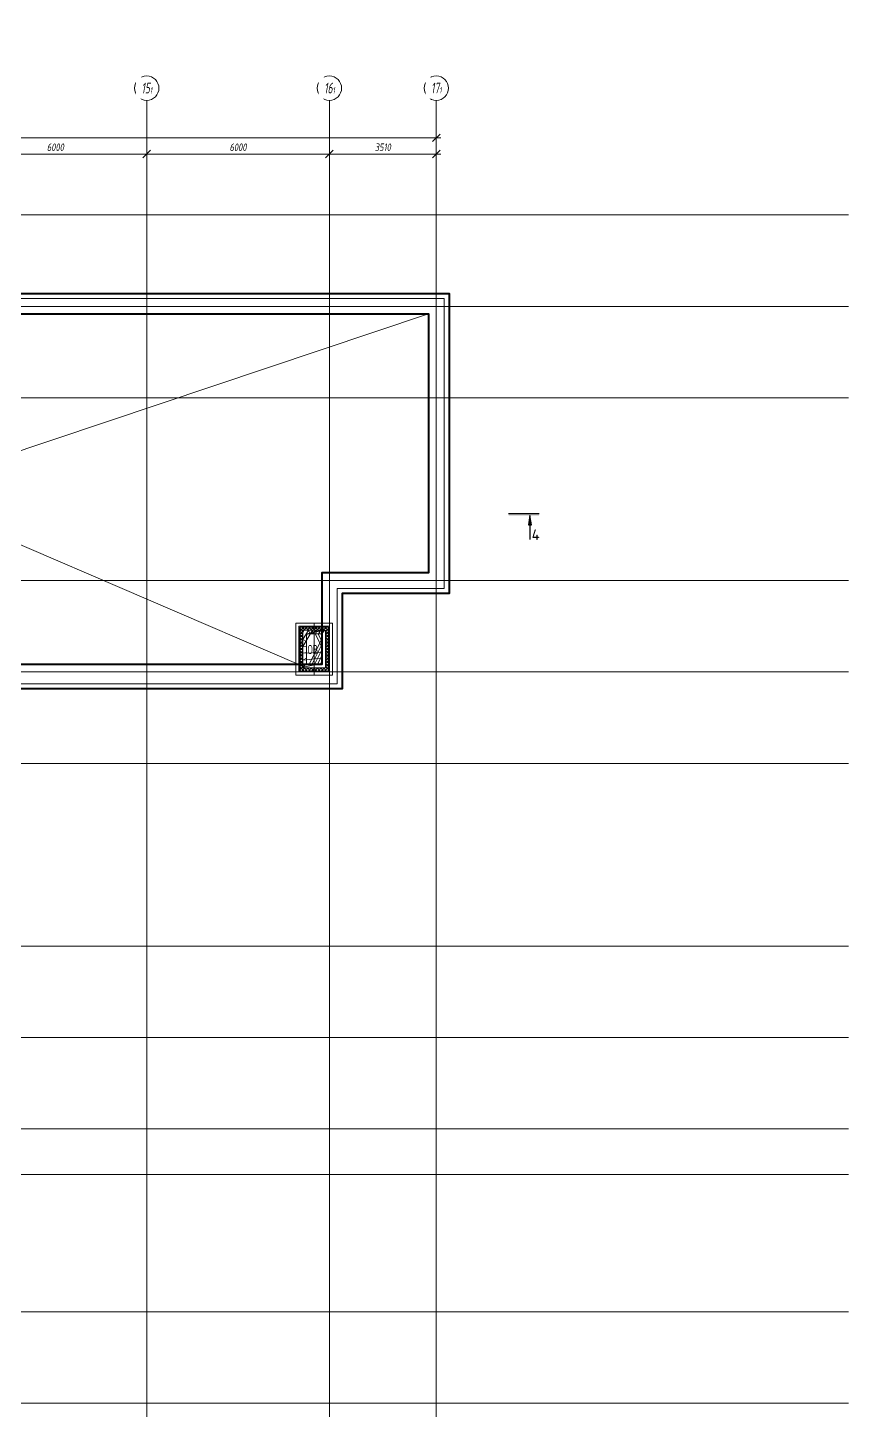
# Model space of a CAD drawing. Extents: x -96705 to 1864084, y -482104 to 235.
# Drawn here: x 1242973 to 1269928, y -119588 to -74203 of the extents above; entities that cross this region are included whole.
import ezdxf
from ezdxf import colors
from ezdxf.entities.mleader import LeaderData, LeaderLine
from ezdxf.math import Vec2, Vec3

# ---------------------------------------------------------------- set-up
doc = ezdxf.new("R2010")
doc.units = 0
doc.header["$LTSCALE"] = 100
doc.header["$PDMODE"] = 1
doc.header["$PDSIZE"] = 200
for name, pattern in [('ACAD_ISO02W100', [15, 12, -3]), ('CENTER', [2, 1.25, -0.25, 0.25, -0.25]), ('HIDDEN', [6, 4, -2])]:
    doc.linetypes.add(name, pattern=pattern)
doc.layers.get('Defpoints').update_dxf_attribs({"color": 42})
for name, color, linetype, lineweight in [('!!!_АР_отделка', 92, 'Continuous', 13), ('!!!_АР_перегородки блоки', 7, 'Continuous', 5), ('АР_Навесной фасад', 5, 'Continuous', 5), ('АР_Оси', 193, 'Continuous', 9), ('АР_Оси размеры', 164, 'Continuous', 9), ('АР_Отметки', 250, 'Continuous', 15), ('АР_Разрезы', 175, 'Continuous', 9), ('АР_тонкая линия', 250, 'Continuous', 0), ('перекр 0.3', 181, 'Continuous', 30), ('пунктир', 251, 'Continuous', 13)]:
    doc.layers.add(name, color=color, linetype=linetype, lineweight=lineweight)
doc.layers.add('АР_Отверстия', color=251, linetype='Continuous')
doc.layers.add('Тонкая', color=7, linetype='Continuous')
doc.layers.get('Тонкая').off()
doc.styles.add('ICOCPEUR', font='isocpeur.ttf')
doc.styles.add('ISOCPEUR', font='isocpeui.ttf', dxfattribs={"height": 250})
doc.styles.add('METRO-STYLE', font='isocpeur.ttf', dxfattribs={"width": 0.9, "oblique": 15})
doc.styles.add('ГОСТ 2.304', font='CS_Gost2304.shx', dxfattribs={"oblique": 10})
doc.dimstyles.new('СПДС', dxfattribs={"dimscale": 100, "dimtxt": 2.5, "dimasz": 2.5, "dimexe": 2, "dimexo": 0.625, "dimgap": 1, "dimtad": 1, "dimdec": 0, "dimrnd": 5, "dimtxsty": 'ГОСТ 2.304', "dimblk": 'OBLIQUE', "dimblk1": 'OBLIQUE', "dimblk2": 'OBLIQUE', "dimcen": 2.5, "dimdle": 2, "dimadec": 0, "dimazin": 2, "dimtfac": 0.75, "dimtdec": 4, "dimtmove": 1, "dimatfit": 3, "dimfxl": 1, "dimtfill": 1, "dimtolj": 1, "dimarcsym": 1})

# ---------------------------------------------------------------- blocks, each defined once
blk = doc.blocks.new('_Oblique')
at = {"color": 0, "linetype": 'ByBlock', "lineweight": -2}
blk.add_line((-0.5, -0.5), (0.5, 0.5), dxfattribs=at)
blk = doc.blocks.new('*D394')
at = {"layer": 'Defpoints', "color": 0, "lineweight": 30, "ltscale": 100, "transparency": 16777216}
for p in [(48125.00000000047, 505.3904434460565), (54125.00000000047, 434.7067221295438), (54125.00000000047, -67.27154659625376)]:
    blk.add_point(p, dxfattribs=at)
at = {"layer": 'АР_Оси размеры', "color": 0, "lineweight": -2, "ltscale": 100, "transparency": 16777216}
for p, q in [((48125.00000000047, 505.3904434460565), (48125.00000000047, -217.2715465962538)), ((54125.00000000047, 434.7067221295438), (54125.00000000047, -217.2715465962538)), ((47975.00000000047, -67.27154659625376), (54275.00000000047, -67.27154659625376))]:
    blk.add_line(p, q, dxfattribs=at)
at = {"layer": 'АР_Оси размеры', "color": 0, "lineweight": -2, "ltscale": 100, "transparency": 16777216, "xscale": 250, "yscale": 250, "zscale": 250, "rotation": 180}
blk.add_blockref('_Oblique', (48125.00000000047, -67.27154659625376), dxfattribs=at)
at = {"layer": 'АР_Оси размеры', "color": 0, "lineweight": -2, "ltscale": 100, "transparency": 16777216, "xscale": 250, "yscale": 250, "zscale": 250}
blk.add_blockref('_Oblique', (54125.00000000047, -67.27154659625376), dxfattribs=at)
at = {"layer": 'АР_Оси размеры', "color": 0, "ltscale": 100, "transparency": 16777216, "insert": (51125.00000000047, 157.7284534037462), "char_height": 250, "attachment_point": 5, "style": 'ГОСТ 2.304'}
blk.add_mtext('\\A1;6000', dxfattribs=at)
blk = doc.blocks.new('*D395')
at = {"layer": 'Defpoints', "color": 0, "lineweight": 30, "ltscale": 100, "transparency": 16777216}
for p in [(54125.00000000047, 434.7067221295438), (60125.00000000035, 433.9178853313788), (60125.00000000035, -67.27154659625376)]:
    blk.add_point(p, dxfattribs=at)
at = {"layer": 'АР_Оси размеры', "color": 0, "lineweight": -2, "ltscale": 100, "transparency": 16777216}
for p, q in [((54125.00000000047, 434.7067221295438), (54125.00000000047, -217.2715465962538)), ((60125.00000000035, 433.9178853313788), (60125.00000000035, -217.2715465962538)), ((53975.00000000047, -67.27154659625376), (60275.00000000035, -67.27154659625376))]:
    blk.add_line(p, q, dxfattribs=at)
at = {"layer": 'АР_Оси размеры', "color": 0, "lineweight": -2, "ltscale": 100, "transparency": 16777216, "xscale": 250, "yscale": 250, "zscale": 250, "rotation": 180}
blk.add_blockref('_Oblique', (54125.00000000047, -67.27154659625376), dxfattribs=at)
at = {"layer": 'АР_Оси размеры', "color": 0, "lineweight": -2, "ltscale": 100, "transparency": 16777216, "xscale": 250, "yscale": 250, "zscale": 250}
blk.add_blockref('_Oblique', (60125.00000000035, -67.27154659625376), dxfattribs=at)
at = {"layer": 'АР_Оси размеры', "color": 0, "ltscale": 100, "transparency": 16777216, "insert": (57125.00000000041, 157.7284534037462), "char_height": 250, "attachment_point": 5, "style": 'ГОСТ 2.304'}
blk.add_mtext('\\A1;6000', dxfattribs=at)
blk = doc.blocks.new('*D396')
at = {"layer": 'Defpoints', "color": 0, "lineweight": 30, "ltscale": 100, "transparency": 16777216}
for p in [(63635.00000000029, 470.9222195422626), (60125.00000000035, 433.9178853313788), (63635.00000000029, -67.27154659625376)]:
    blk.add_point(p, dxfattribs=at)
at = {"layer": 'АР_Оси размеры', "color": 0, "lineweight": -2, "ltscale": 100, "transparency": 16777216}
for p, q in [((63635.00000000029, 470.9222195422626), (63635.00000000029, -217.2715465962538)), ((60125.00000000035, 433.9178853313788), (60125.00000000035, -217.2715465962538)), ((59975.00000000035, -67.27154659625376), (63785.00000000029, -67.27154659625376))]:
    blk.add_line(p, q, dxfattribs=at)
at = {"layer": 'АР_Оси размеры', "color": 0, "lineweight": -2, "ltscale": 100, "transparency": 16777216, "xscale": 250, "yscale": 250, "zscale": 250, "rotation": 180}
blk.add_blockref('_Oblique', (60125.00000000035, -67.27154659625376), dxfattribs=at)
at = {"layer": 'АР_Оси размеры', "color": 0, "lineweight": -2, "ltscale": 100, "transparency": 16777216, "xscale": 250, "yscale": 250, "zscale": 250}
blk.add_blockref('_Oblique', (63635.00000000029, -67.27154659625376), dxfattribs=at)
at = {"layer": 'АР_Оси размеры', "color": 0, "ltscale": 100, "transparency": 16777216, "insert": (61880.00000000032, 157.7284534037462), "char_height": 250, "attachment_point": 5, "style": 'ГОСТ 2.304'}
blk.add_mtext('\\A1;3510', dxfattribs=at)
blk = doc.blocks.new('*D398')
at = {"layer": 'Defpoints', "color": 0, "lineweight": 30, "ltscale": 100, "transparency": 16777216}
for p in [(124.9999999999417, 466.4206828515744), (63635.00000000029, 466.4206828515744), (63635.00000000029, 466.4206828515744)]:
    blk.add_point(p, dxfattribs=at)
at = {"layer": 'АР_Оси размеры', "color": 0, "lineweight": -2, "ltscale": 100, "transparency": 16777216}
for p, q in [((-25.00000000005834, 466.4206828515744), (63785.00000000029, 466.4206828515744)), ((124.9999999999417, 466.4206828515744), (124.9999999999417, 616.4206828515744)), ((63635.00000000029, 466.4206828515744), (63635.00000000029, 616.4206828515744))]:
    blk.add_line(p, q, dxfattribs=at)
at = {"layer": 'АР_Оси размеры', "color": 0, "lineweight": -2, "ltscale": 100, "transparency": 16777216, "xscale": 250, "yscale": 250, "zscale": 250, "rotation": 180}
blk.add_blockref('_Oblique', (124.9999999999417, 466.4206828515744), dxfattribs=at)
at = {"layer": 'АР_Оси размеры', "color": 0, "lineweight": -2, "ltscale": 100, "transparency": 16777216, "xscale": 250, "yscale": 250, "zscale": 250}
blk.add_blockref('_Oblique', (63635.00000000029, 466.4206828515744), dxfattribs=at)
at = {"layer": 'АР_Оси размеры', "color": 0, "ltscale": 100, "transparency": 16777216, "insert": (31880.00000000012, 691.4206828515744), "char_height": 250, "attachment_point": 5, "style": 'ГОСТ 2.304'}
blk.add_mtext('\\A1;63510', dxfattribs=at)
blk = doc.blocks.new('A$C60573c2e')
at = {"layer": 'АР_Разрезы', "ltscale": 100}
h = blk.add_hatch(color=8, dxfattribs=at)
h.dxf.hatch_style = 1
h.paths.add_polyline_path([(65884.12644764117, -9869.419867246179), (65884.12644764117, -9799.419867246179), (66884.12644764117, -9799.419867246179), (66884.12644764117, -9869.419867246179)])
h.paths.add_polyline_path([(66533.84842469252, -10169.86999993457), (66584.12644764117, -9869.419867246179), (66584.12644764117, -10169.86999993457)])
h.paths.add_polyline_path([(66584.12644764117, -10169.86999993457), (66584.12644764117, -9869.419867246179), (66634.40447058983, -10169.86999993457)])
at = {"layer": 'АР_Разрезы', "color": 8, "lineweight": 25, "ltscale": 100}
for p, q in [((65884.12644764117, -9799.419867246179, -2792.354355402168), (66884.12644764117, -9799.419867246179, -2792.354355402168)), ((66584.12644764117, -9869.419867246179, -2792.354355402218), (66533.84842469252, -10169.86999993457, -2792.354355402218)), ((66634.40447058983, -10169.86999993457, -2792.354355402218), (66584.12644764117, -9869.419867246179, -2792.354355402218)), ((66533.84842469252, -10169.86999993457, -2792.354355402218), (66634.40447058983, -10169.86999993457, -2792.354355402218))]:
    blk.add_line(p, q, dxfattribs=at)
at = {"layer": 'АР_Разрезы', "color": 8, "lineweight": 25, "ltscale": 100, "elevation": -2792.354355402218}
blk.add_lwpolyline([(66584.12644764117, -9869.419867246179), (66584.12644764117, -10653.16986724618)], dxfattribs=at)
at = {"layer": 'АР_Разрезы', "color": 8, "lineweight": 25, "ltscale": 100, "insert": (66904.89526570594, -10319.41986724618, -2792.354355402218), "char_height": 350, "width": 583.3333333333333, "attachment_point": 3, "style": 'METRO-STYLE'}
blk.add_mtext('{\\Q0;\\W1;4}', dxfattribs=at)
blk = doc.blocks.new('_DotSmall')
at = {"color": 0, "linetype": 'ByBlock', "const_width": 0.5}
blk.add_lwpolyline([(-0.0625, 0, 1), (0.0625, 0, 1)], format="xyb", close=True, dxfattribs=at)
blk = doc.blocks.new('A$C2a493afe')
at = {"layer": 'АР_Оси размеры', "color": 8, "ltscale": 100}
for base, p1, p2, picture, middle in [((63635.00000000029, 466.4206828515744), (124.9999999999417, 466.4206828515744), (63635.00000000029, 466.4206828515744), '*D398', (31880.00000000012, 691.4206828515744)), ((54125.00000000047, -67.27154659625376), (48125.00000000047, 505.3904434460565), (54125.00000000047, 434.7067221295438), '*D394', (51125.00000000047, 157.7284534037462)), ((63635.00000000029, -67.27154659625376), (60125.00000000035, 433.9178853313788), (63635.00000000029, 470.9222195422626), '*D396', (61880.00000000032, 157.7284534037462)), ((60125.00000000035, -67.27154659625376), (54125.00000000047, 434.7067221295438), (60125.00000000035, 433.9178853313788), '*D395', (57125.00000000041, 157.7284534037462))]:
    dim = blk.add_linear_dim(base=base, p1=p1, p2=p2, dimstyle='СПДС', override={"dimclrd": 8, "dimclre": 8, "dimclrt": 8}, dxfattribs=at)
    dim.commit()
    dim.dimension.update_dxf_attribs({"geometry": picture, "text_midpoint": middle})

msp = doc.modelspace()

# ---------------------------------------------------------------- hatches: boundary and pattern name
at = {"layer": '!!!_АР_отделка'}
h = msp.add_hatch(dxfattribs=at)
h.set_pattern_fill('ANSI37', color=8, scale=600, angle=180)
h.set_pattern_definition([(225, (871398.4919940066, -210952.3940777952), (53.03300858899106, -53.03300858899107), []), (315, (871398.4919940066, -210952.3940777952), (53.03300858899107, 53.03300858899105), [])])
h.paths.add_polyline_path([(1251913.546110256, -93883.14220525569), (1251914.572577579, -95321.71161939448), (1252854.058163745, -95321.71161939448), (1252853.031696422, -93883.14220525569)])
h.paths.add_polyline_path([(1252014.05934344, -93983.14220525569), (1252753.544929607, -93983.14220525569), (1252753.544929607, -95221.71161939448), (1252014.05934344, -95221.71161939448)], flags=16)
h.paths.add_polyline_path([(1253401.491994007, -94876.94870950526), (1253458.469836337, -94352.89407779521)])
at = {"layer": '!!!_АР_перегородки блоки', "lineweight": 5}
h = msp.add_hatch(dxfattribs=at)
h.set_pattern_fill('ANSI32', color=8, scale=500, angle=180, style=0)
h.set_pattern_definition([(225, (8364626210.306468, 936095460.3076658), (132.5825214724777, -132.5825214724777), []), (225, (8364626121.91812, 936095460.3076658), (132.5825214724777, -132.5825214724777), [])])
h.paths.add_polyline_path([(1252014.05934344, -93983.14220525569), (1252015.085811717, -95221.71161939448), (1252752.518462284, -95221.71161939448), (1252751.491994007, -93983.14220525569)])
h.paths.add_polyline_path([(1252134.05934344, -94103.14220525569), (1252633.544929607, -94103.14220525569), (1252633.544929607, -95101.71161939448), (1252134.05934344, -95101.71161939448)], flags=16)
h.paths.add_polyline_path([(1253635.447678668, -94724.83944608516), (1253635.447678668, -94336.83944608516)])

# ---------------------------------------------------------------- linework, layer by layer
at = {"layer": 'АР_Навесной фасад', "color": 8, "lineweight": 40, "ltscale": 100}
for points in [[(1204463.544929607, -79931.71161939448), (1214303.544929607, -79931.71161939448), (1214303.544929607, -82931.71161939448), (1222463.544929607, -82931.71161939448), (1222463.544929607, -79421.71161939448), (1230804.092781169, -79421.71161939448), (1230803.544929607, -82931.71161939448), (1256813.544929607, -82931.71161939448), (1256813.544929607, -92771.71161939448), (1253303.544929607, -92771.71161939448), (1253303.544929607, -95901.71161939448), (1223762.904162509, -95901.71161939448), (1223762.904162509, -96041.71161939448, -0.1768280985894461), (1220992.906145198, -102243.054960745, -0.1882125360542776), (1214443.423760517, -105236.4505758459), (1214303.423760517, -105236.4505758459), (1214303.423760517, -108416.7116193945), (1217433.423760517, -108416.7116193945), (1217433.423760517, -111346.7116193945), (1220553.579874141, -111346.7116193945), (1220553.579874141, -119686.7116193945)], [(1230804.092781169, -83601.87416745967), (1256143.538602931, -83601.8534264738), (1256143.544929607, -92101.71161939448), (1252633.544929607, -92101.71161939448), (1252633.544929607, -95101.71161939448), (1223118.544929607, -95101.71161939448), (1223118.544929607, -96041.71161939448, -0.1713588119262615), (1220587.106101139, -101704.1553664381, -0.1904546233486775), (1214391.776943309, -104583.0201239759), (1213633.423760517, -104583.0201239759), (1213633.423760517, -109086.7116193945), (1216763.423760517, -109086.7116193945), (1216763.423760517, -112016.7116193945), (1217543.327027423, -112016.7146940405)]]:
    msp.add_lwpolyline(points, format="xyb", dxfattribs=at)
at = {"layer": 'АР_Оси', "color": 8, "linetype": 'CENTER', "ltscale": 1000}
for p, q in [((1246884.800202472, -76589.2446828062), (1246884.800202472, -131208.2695260221)), ((1252884.800202472, -76589.2446828062), (1252884.800202472, -131208.2695260221)), ((1256394.800202472, -76589.2446828062), (1256394.800202472, -131208.2695260221)), ((1186749.850998027, -80351.71161939448), (1269928.253052814, -80351.71161939448)), ((1186749.850998027, -83351.71161939448), (1269928.253052814, -83351.71161939448)), ((1186749.850998027, -86351.71161939448), (1269928.253052814, -86351.71161939448)), ((1186749.850998027, -92351.71161939448), (1269928.253052814, -92351.71161939448)), ((1186749.850998027, -95351.71161939448), (1269928.253052814, -95351.71161939448)), ((1186749.850998027, -98351.71161939448), (1269928.253052814, -98351.71161939448)), ((1186749.850998027, -104351.7116193945), (1269928.253052814, -104351.7116193945)), ((1186749.850998027, -107351.7116193945), (1269928.253052814, -107351.7116193945)), ((1186749.850998027, -110351.7116193945), (1269928.253052814, -110351.7116193945)), ((1186749.850998027, -111851.7116193945), (1269928.253052814, -111851.7116193945)), ((1186749.850998027, -116351.7116193945), (1269928.253052814, -116351.7116193945)), ((1186749.850998027, -119351.7116193945), (1269928.253052814, -119351.7116193945))]:
    msp.add_line(p, q, dxfattribs=at)
at = {"layer": 'АР_Оси', "color": 8, "ltscale": 0.5}
for centre in [(1246884.800202472, -76189.2446828062), (1252884.800202472, -76189.2446828062), (1256394.800202472, -76189.2446828062)]:
    msp.add_circle(centre, 400, dxfattribs=at)
at = {"layer": 'АР_тонкая линия', "color": 8, "ltscale": 100}
for p, q in [((1256143.538602931, -83601.8534264738), (1238689.502456767, -89445.81974794215)), ((1238689.502456767, -89445.81974794215), (1251884.05934344, -95101.71161939448))]:
    msp.add_line(p, q, dxfattribs=at)
for points in [[(1251884.05934344, -95351.71161939448), (1252883.544929607, -95351.71161939448), (1252883.544929607, -93853.14220525569), (1251884.05934344, -93853.14220525569)], [(1251914.05934344, -95321.71161939448), (1252853.544929607, -95321.71161939448), (1252853.544929607, -93883.14220525569), (1251914.05934344, -93883.14220525569)], [(1252014.05934344, -95221.71161939448), (1252753.544929607, -95221.71161939448), (1252753.544929607, -93983.14220525569), (1252014.05934344, -93983.14220525569)], [(1252134.05934344, -95101.71161939448), (1252633.544929607, -95101.71161939448), (1252633.544929607, -94103.14220525569), (1252134.05934344, -94103.14220525569)]]:
    msp.add_lwpolyline(points, close=True, dxfattribs=at)
at = {"layer": 'перекр 0.3', "color": 8, "linetype": 'HIDDEN', "lineweight": 5, "ltscale": 50}
msp.add_line((1252383.802136524, -93753.14220525569), (1252383.802136524, -95451.71161939448), dxfattribs=at)
msp.add_lwpolyline([(1251784.05934344, -95451.71161939448), (1252983.544929607, -95451.71161939448), (1252983.544929607, -93753.14220525569), (1251784.05934344, -93753.14220525569)], close=True, dxfattribs=at)
at = {"layer": 'пунктир', "color": 8, "linetype": 'ACAD_ISO02W100', "ltscale": 50}
msp.add_lwpolyline([(1230643.519954784, -83091.71161939448), (1256653.544929607, -83091.71161939448), (1256653.544929607, -92611.71161939448), (1253143.544929607, -92611.71161939448), (1253143.544929607, -95741.71161939448), (1223602.904162509, -95741.71161939448)], dxfattribs=at)

# ---------------------------------------------------------------- block references
at = {"layer": 'АР_тонкая линия', "color": 8, "ltscale": 100}
msp.add_blockref('A$C2a493afe', (1192758.544929607, -78286.61007215327), dxfattribs=at)
at = {"layer": 'Тонкая', "color": 8, "ltscale": 100}
msp.add_blockref('A$C60573c2e', (1192884.800202472, -80351.71161939448), dxfattribs=at)

# ---------------------------------------------------------------- texts
at = {"layer": 'АР_Отверстия', "color": 8, "ltscale": 100, "insert": (1252339.544929607, -94617.90921546763), "char_height": 300, "attachment_point": 5, "line_spacing_factor": 0.7, "style": 'ICOCPEUR'}
msp.add_mtext('\\A1;{\\W0.7;ОВ}', dxfattribs=at)

# ---------------------------------------------------------------- next in the draw order: texts
at = {"layer": 'АР_Оси', "color": 8, "char_height": 350, "width": 123.8670816197991, "attachment_point": 1, "line_spacing_factor": 1.149209049011902, "style": 'ГОСТ 2.304', "bg_fill": 2}
for s, insert in [('{\\W0.8;15\\H0.57143x;1}', (1246710.704018695, -76011.46586562938)), ('{\\W0.8;16\\H0.57143x;1}', (1252710.704018695, -76011.46586562938)), ('{\\W0.8;17\\H0.57143x;1}', (1256220.704018695, -76011.46586562938))]:
    msp.add_mtext(s, dxfattribs=dict(at, insert=insert))

# ---------------------------------------------------------------- next in the draw order: leaders
at = {"layer": 'АР_Отметки', "color": 8}
ml = msp.add_multileader_mtext('Standard', dxfattribs=at)
ml.set_content('+19,400', color=8, style='ISOCPEUR')
ml.set_leader_properties(color=8, linetype='Continuous', lineweight=-1)
ml.set_arrow_properties(name='DOTSMALL')
ml.build(insert=Vec2(0, 0))
ml.multileader.update_dxf_attribs({"has_text_frame": 1, "text_left_attachment_type": 4, "text_right_attachment_type": 4, "dogleg_length": 100, "arrow_head_size": 180})
ctx = ml.context
ctx.base_point, ctx.char_height, ctx.arrow_head_size, ctx.landing_gap_size, ctx.plane_origin = Vec3(1253275.600862605, -134758.4187326605), 250, 180, 50, Vec3(1253194.207412822, -136469.1107063467)
ctx.left_attachment, ctx.right_attachment = 4, 4
notes = []
notes.append((ctx, [(0, (0, 0, 0), (0, 0), (1, 0), 1, [])]))
ctx.mtext.insert, ctx.mtext.width, ctx.mtext.defined_height, ctx.mtext.line_spacing_style, ctx.mtext.flow_direction = Vec3(1253325.600862605, -134425.0853991682), 696.0352958708361, 776.4611150313478, 2, 5
for ctx, leaders in notes:
    for number, flags, end, landing, length, lines in leaders:
        leader = LeaderData()
        leader.index, (leader.has_last_leader_line, leader.has_dogleg_vector, leader.attachment_direction) = number, flags
        leader.last_leader_point, leader.dogleg_vector, leader.dogleg_length = Vec3(end), Vec3(landing), length
        for number, points, colour, breaks in lines:
            line = LeaderLine()
            line.index, line.vertices, line.color, line.breaks = number, Vec3.list(points), colors.encode_raw_color(colour), breaks
            leader.lines.append(line)
        ctx.leaders.append(leader)

doc.saveas('drawing.dxf')
